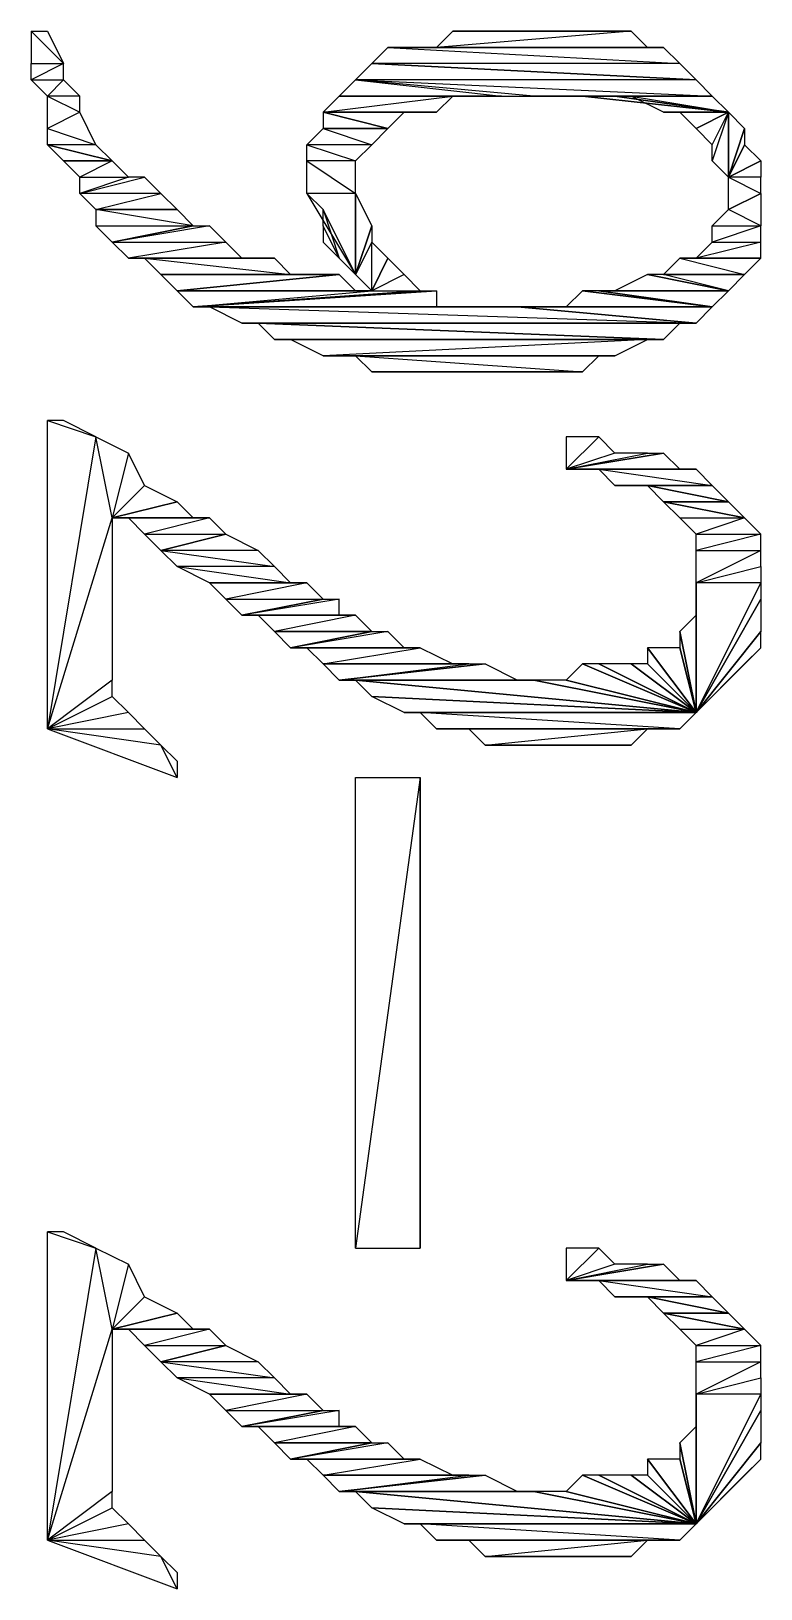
# Model space of a CAD drawing. Extents: x 0 to 7.8, y 0 to 11.
# Drawn here: x 1.1275 to 1.24, y 8.89 to 9.13 of the extents above; entities that cross this region are included whole.
import ezdxf

# ---------------------------------------------------------------- set-up
doc = ezdxf.new("R2010")
doc.units = 0
doc.header["$MEASUREMENT"] = 0
doc.linetypes.add('AUSGEZOGEN', pattern=[0])
doc.layers.get('0').update_dxf_attribs({"linetype": 'AUSGEZOGEN'})

msp = doc.modelspace()

# ---------------------------------------------------------------- linework, layer by layer
for points in [[(1.1275, 9.13), (1.1275, 9.125), (1.1275, 9.125), (1.1325, 9.125), (1.1275, 9.13)], [(1.1325, 9.125), (1.1275, 9.13), (1.1275, 9.13), (1.13, 9.13), (1.1325, 9.125), (1.1325, 9.125)], [(1.1925, 9.13), (1.22, 9.13), (1.22, 9.13), (1.19, 9.1275), (1.1925, 9.13)], [(1.22, 9.13), (1.19, 9.1275), (1.19, 9.1275), (1.2225, 9.1275), (1.22, 9.13)], [(1.195, 9.13), (1.215, 9.13), (1.215, 9.13), (1.1925, 9.13), (1.195, 9.13)], [(1.215, 9.13), (1.1925, 9.13), (1.1925, 9.13), (1.22, 9.13), (1.215, 9.13)], [(1.2, 9.13), (1.2125, 9.13), (1.2125, 9.13), (1.195, 9.13), (1.2, 9.13)], [(1.2125, 9.13), (1.195, 9.13), (1.195, 9.13), (1.215, 9.13), (1.2125, 9.13)], [(1.2025, 9.13), (1.21, 9.13), (1.21, 9.13), (1.2, 9.13), (1.2025, 9.13)], [(1.21, 9.13), (1.2, 9.13), (1.2, 9.13), (1.2125, 9.13), (1.21, 9.13)], [(1.205, 9.13), (1.2025, 9.13), (1.2025, 9.13), (1.21, 9.13), (1.205, 9.13)], [(1.1825, 9.1275), (1.2275, 9.125), (1.2275, 9.125), (1.18, 9.125), (1.1825, 9.1275)], [(1.1875, 9.1275), (1.225, 9.1275), (1.225, 9.1275), (1.1825, 9.1275), (1.1875, 9.1275)], [(1.225, 9.1275), (1.1825, 9.1275), (1.1825, 9.1275), (1.2275, 9.125), (1.225, 9.1275)], [(1.19, 9.1275), (1.2225, 9.1275), (1.2225, 9.1275), (1.1875, 9.1275), (1.19, 9.1275)], [(1.2225, 9.1275), (1.1875, 9.1275), (1.1875, 9.1275), (1.225, 9.1275), (1.2225, 9.1275)], [(1.1275, 9.125), (1.1325, 9.125), (1.1325, 9.125), (1.1275, 9.1225), (1.1275, 9.125)], [(1.1325, 9.125), (1.1275, 9.1225), (1.1275, 9.1225), (1.1325, 9.1225), (1.1325, 9.125)], [(1.18, 9.125), (1.23, 9.1225), (1.23, 9.1225), (1.1775, 9.1225), (1.18, 9.125)], [(1.18, 9.125), (1.18, 9.125), (1.18, 9.125), (1.23, 9.1225), (1.18, 9.125)], [(1.2275, 9.125), (1.18, 9.125), (1.18, 9.125), (1.23, 9.1225), (1.2275, 9.125), (1.2275, 9.125)], [(1.1275, 9.1225), (1.1325, 9.1225), (1.1325, 9.1225), (1.13, 9.12), (1.1275, 9.1225), (1.1275, 9.1225)], [(1.1325, 9.1225), (1.135, 9.12), (1.135, 9.12), (1.13, 9.12), (1.1325, 9.1225)], [(1.1775, 9.1225), (1.2, 9.12), (1.2, 9.12), (1.175, 9.12), (1.1775, 9.1225), (1.1775, 9.1225)], [(1.2325, 9.12), (1.205, 9.12), (1.205, 9.12), (1.1775, 9.1225), (1.2325, 9.12)], [(1.205, 9.12), (1.1775, 9.1225), (1.1775, 9.1225), (1.2, 9.12), (1.205, 9.12)], [(1.23, 9.1225), (1.1775, 9.1225), (1.1775, 9.1225), (1.2325, 9.12), (1.23, 9.1225), (1.23, 9.1225)], [(1.135, 9.12), (1.13, 9.12), (1.13, 9.12), (1.135, 9.1175), (1.135, 9.12)], [(1.13, 9.12), (1.135, 9.1175), (1.135, 9.1175), (1.13, 9.115), (1.13, 9.12), (1.13, 9.12)], [(1.19, 9.1175), (1.1725, 9.1175), (1.1725, 9.1175), (1.1925, 9.12), (1.19, 9.1175)], [(1.1725, 9.1175), (1.1925, 9.12), (1.1925, 9.12), (1.175, 9.12), (1.1725, 9.1175), (1.1725, 9.1175)], [(1.195, 9.12), (1.175, 9.12), (1.175, 9.12), (1.1925, 9.12), (1.195, 9.12), (1.195, 9.12)], [(1.2, 9.12), (1.195, 9.12), (1.195, 9.12), (1.175, 9.12), (1.2, 9.12), (1.2, 9.12)], [(1.205, 9.12), (1.21, 9.12), (1.21, 9.12), (1.2325, 9.12), (1.205, 9.12)], [(1.21, 9.12), (1.2325, 9.12), (1.2325, 9.12), (1.2125, 9.12), (1.21, 9.12)], [(1.2125, 9.12), (1.2175, 9.12), (1.2175, 9.12), (1.235, 9.1175), (1.2125, 9.12), (1.2125, 9.12)], [(1.2325, 9.12), (1.2125, 9.12), (1.2125, 9.12), (1.235, 9.1175), (1.2325, 9.12), (1.2325, 9.12)], [(1.2175, 9.12), (1.22, 9.12), (1.22, 9.12), (1.235, 9.1175), (1.2175, 9.12), (1.2175, 9.12)], [(1.22, 9.12), (1.235, 9.1175), (1.235, 9.1175), (1.225, 9.1175), (1.22, 9.12), (1.22, 9.12)], [(1.135, 9.1175), (1.13, 9.115), (1.13, 9.115), (1.1375, 9.1125), (1.135, 9.1175), (1.135, 9.1175)], [(1.1725, 9.1175), (1.1725, 9.115), (1.1725, 9.115), (1.1825, 9.115), (1.1725, 9.1175)], [(1.1875, 9.1175), (1.185, 9.1175), (1.185, 9.1175), (1.1725, 9.1175), (1.1875, 9.1175)], [(1.185, 9.1175), (1.1725, 9.1175), (1.1725, 9.1175), (1.1825, 9.115), (1.185, 9.1175), (1.185, 9.1175)], [(1.19, 9.1175), (1.1875, 9.1175), (1.1875, 9.1175), (1.1725, 9.1175), (1.19, 9.1175), (1.19, 9.1175)], [(1.225, 9.1175), (1.2275, 9.1175), (1.2275, 9.1175), (1.235, 9.1175), (1.225, 9.1175)], [(1.2275, 9.1175), (1.235, 9.1175), (1.235, 9.1175), (1.23, 9.115), (1.2275, 9.1175)], [(1.235, 9.1175), (1.23, 9.115), (1.23, 9.115), (1.23, 9.115), (1.235, 9.1175), (1.235, 9.1175)], [(1.23, 9.115), (1.2325, 9.1125), (1.2325, 9.1125), (1.235, 9.1175), (1.23, 9.115)], [(1.2325, 9.1125), (1.235, 9.1175), (1.235, 9.1175), (1.2325, 9.11), (1.2325, 9.1125)], [(1.235, 9.1175), (1.2325, 9.11), (1.2325, 9.11), (1.235, 9.1075), (1.235, 9.1175), (1.235, 9.1175)], [(1.235, 9.1175), (1.235, 9.1075), (1.235, 9.1075), (1.235, 9.1075), (1.235, 9.1175), (1.235, 9.1175)], [(1.235, 9.1175), (1.2375, 9.115), (1.2375, 9.115), (1.235, 9.1075), (1.235, 9.1175), (1.235, 9.1175)], [(1.13, 9.115), (1.1375, 9.1125), (1.1375, 9.1125), (1.13, 9.1125), (1.13, 9.115)], [(1.1725, 9.115), (1.18, 9.1125), (1.18, 9.1125), (1.17, 9.1125), (1.1725, 9.115)], [(1.1725, 9.115), (1.1825, 9.115), (1.1825, 9.115), (1.1825, 9.115), (1.1725, 9.115)], [(1.1825, 9.115), (1.1825, 9.115), (1.1825, 9.115), (1.1725, 9.115), (1.1825, 9.115)], [(1.1825, 9.115), (1.1725, 9.115), (1.1725, 9.115), (1.18, 9.1125), (1.1825, 9.115)], [(1.2375, 9.115), (1.2375, 9.1125), (1.2375, 9.1125), (1.235, 9.1075), (1.2375, 9.115), (1.2375, 9.115)], [(1.13, 9.1125), (1.1325, 9.11), (1.1325, 9.11), (1.14, 9.11), (1.13, 9.1125)], [(1.1375, 9.1125), (1.13, 9.1125), (1.13, 9.1125), (1.14, 9.11), (1.1375, 9.1125), (1.1375, 9.1125)], [(1.18, 9.1125), (1.17, 9.1125), (1.17, 9.1125), (1.1775, 9.11), (1.18, 9.1125)], [(1.17, 9.1125), (1.1775, 9.11), (1.1775, 9.11), (1.17, 9.11), (1.17, 9.1125)], [(1.2375, 9.1125), (1.24, 9.11), (1.24, 9.11), (1.235, 9.1075), (1.2375, 9.1125), (1.2375, 9.1125)], [(1.1325, 9.11), (1.14, 9.11), (1.14, 9.11), (1.135, 9.1075), (1.1325, 9.11)], [(1.1325, 9.11), (1.14, 9.11), (1.14, 9.11), (1.14, 9.11), (1.1325, 9.11), (1.1325, 9.11)], [(1.14, 9.11), (1.135, 9.1075), (1.135, 9.1075), (1.1425, 9.1075), (1.14, 9.11)], [(1.1775, 9.11), (1.17, 9.11), (1.17, 9.11), (1.1775, 9.105), (1.1775, 9.11)], [(1.17, 9.11), (1.1775, 9.105), (1.1775, 9.105), (1.17, 9.105), (1.17, 9.11)], [(1.24, 9.1075), (1.235, 9.1075), (1.235, 9.1075), (1.24, 9.11), (1.24, 9.1075)], [(1.235, 9.1075), (1.24, 9.11), (1.24, 9.11), (1.24, 9.11), (1.235, 9.1075), (1.235, 9.1075)], [(1.1475, 9.105), (1.135, 9.105), (1.135, 9.105), (1.145, 9.1075), (1.1475, 9.105)], [(1.135, 9.105), (1.145, 9.1075), (1.145, 9.1075), (1.1425, 9.1075), (1.135, 9.105), (1.135, 9.105)], [(1.135, 9.1075), (1.1425, 9.1075), (1.1425, 9.1075), (1.135, 9.105), (1.135, 9.1075), (1.135, 9.1075)], [(1.24, 9.1075), (1.235, 9.1075), (1.235, 9.1075), (1.24, 9.105), (1.24, 9.1075)], [(1.235, 9.1075), (1.24, 9.105), (1.24, 9.105), (1.235, 9.1025), (1.235, 9.1075), (1.235, 9.1075)], [(1.1375, 9.1025), (1.1475, 9.105), (1.1475, 9.105), (1.135, 9.105), (1.1375, 9.1025)], [(1.15, 9.1025), (1.1375, 9.1025), (1.1375, 9.1025), (1.1475, 9.105), (1.15, 9.1025)], [(1.1775, 9.0925), (1.1725, 9.1025), (1.1725, 9.1025), (1.17, 9.105), (1.1775, 9.0925), (1.1775, 9.0925)], [(1.1775, 9.105), (1.17, 9.105), (1.17, 9.105), (1.1775, 9.0925), (1.1775, 9.105), (1.1775, 9.105)], [(1.18, 9.1), (1.1775, 9.0925), (1.1775, 9.0925), (1.1775, 9.105), (1.18, 9.1)], [(1.1775, 9.0925), (1.1775, 9.105), (1.1775, 9.105), (1.1775, 9.105), (1.1775, 9.0925), (1.1775, 9.0925)], [(1.24, 9.1), (1.235, 9.1025), (1.235, 9.1025), (1.24, 9.105), (1.24, 9.1), (1.24, 9.1)], [(1.1375, 9.1), (1.1525, 9.1), (1.1525, 9.1), (1.1375, 9.1025), (1.1375, 9.1)], [(1.1525, 9.1), (1.1375, 9.1025), (1.1375, 9.1025), (1.15, 9.1025), (1.1525, 9.1), (1.1525, 9.1)], [(1.175, 9.095), (1.1725, 9.1), (1.1725, 9.1), (1.1725, 9.1025), (1.175, 9.095), (1.175, 9.095)], [(1.175, 9.095), (1.1775, 9.0925), (1.1775, 9.0925), (1.1725, 9.1025), (1.175, 9.095)], [(1.2325, 9.1), (1.24, 9.1), (1.24, 9.1), (1.235, 9.1025), (1.2325, 9.1)], [(1.1375, 9.1), (1.1525, 9.1), (1.1525, 9.1), (1.14, 9.0975), (1.1375, 9.1), (1.1375, 9.1)], [(1.1525, 9.1), (1.155, 9.1), (1.155, 9.1), (1.14, 9.0975), (1.1525, 9.1)], [(1.155, 9.1), (1.14, 9.0975), (1.14, 9.0975), (1.1575, 9.0975), (1.155, 9.1), (1.155, 9.1)], [(1.1725, 9.0975), (1.175, 9.095), (1.175, 9.095), (1.1725, 9.1), (1.1725, 9.0975)], [(1.18, 9.1), (1.18, 9.0975), (1.18, 9.0975), (1.1775, 9.0925), (1.18, 9.1)], [(1.2325, 9.1), (1.24, 9.1), (1.24, 9.1), (1.2325, 9.0975), (1.2325, 9.1)], [(1.24, 9.1), (1.2325, 9.0975), (1.2325, 9.0975), (1.24, 9.0975), (1.24, 9.1), (1.24, 9.1)], [(1.14, 9.0975), (1.1575, 9.0975), (1.1575, 9.0975), (1.1425, 9.095), (1.14, 9.0975), (1.14, 9.0975)], [(1.1575, 9.0975), (1.1425, 9.095), (1.1425, 9.095), (1.16, 9.095), (1.1575, 9.0975), (1.1575, 9.0975)], [(1.18, 9.0975), (1.1775, 9.0925), (1.1775, 9.0925), (1.18, 9.09), (1.18, 9.0975), (1.18, 9.0975)], [(1.18, 9.0975), (1.1825, 9.095), (1.1825, 9.095), (1.18, 9.09), (1.18, 9.0975), (1.18, 9.0975)], [(1.24, 9.0975), (1.23, 9.095), (1.23, 9.095), (1.24, 9.095), (1.24, 9.0975)], [(1.2325, 9.0975), (1.24, 9.0975), (1.24, 9.0975), (1.23, 9.095), (1.2325, 9.0975), (1.2325, 9.0975)], [(1.145, 9.095), (1.16, 9.095), (1.16, 9.095), (1.1425, 9.095), (1.145, 9.095), (1.145, 9.095)], [(1.145, 9.095), (1.1675, 9.0925), (1.1675, 9.0925), (1.1475, 9.0925), (1.145, 9.095), (1.145, 9.095)], [(1.1625, 9.095), (1.165, 9.095), (1.165, 9.095), (1.145, 9.095), (1.1625, 9.095)], [(1.165, 9.095), (1.145, 9.095), (1.145, 9.095), (1.1675, 9.0925), (1.165, 9.095), (1.165, 9.095)], [(1.1625, 9.095), (1.145, 9.095), (1.145, 9.095), (1.16, 9.095), (1.1625, 9.095)], [(1.1825, 9.095), (1.185, 9.0925), (1.185, 9.0925), (1.18, 9.09), (1.1825, 9.095), (1.1825, 9.095)], [(1.1825, 9.095), (1.1825, 9.095), (1.1825, 9.095), (1.18, 9.09), (1.1825, 9.095), (1.1825, 9.095)], [(1.2275, 9.095), (1.2375, 9.0925), (1.2375, 9.0925), (1.225, 9.0925), (1.2275, 9.095), (1.2275, 9.095)], [(1.24, 9.095), (1.2275, 9.095), (1.2275, 9.095), (1.2375, 9.0925), (1.24, 9.095), (1.24, 9.095)], [(1.23, 9.095), (1.24, 9.095), (1.24, 9.095), (1.2275, 9.095), (1.23, 9.095), (1.23, 9.095)], [(1.1725, 9.0925), (1.1475, 9.0925), (1.1475, 9.0925), (1.175, 9.0925), (1.1725, 9.0925)], [(1.1475, 9.0925), (1.175, 9.0925), (1.175, 9.0925), (1.15, 9.09), (1.1475, 9.0925), (1.1475, 9.0925)], [(1.1675, 9.0925), (1.1725, 9.0925), (1.1725, 9.0925), (1.1475, 9.0925), (1.1675, 9.0925), (1.1675, 9.0925)], [(1.175, 9.0925), (1.1775, 9.09), (1.1775, 9.09), (1.15, 9.09), (1.175, 9.0925), (1.175, 9.0925)], [(1.185, 9.0925), (1.18, 9.09), (1.18, 9.09), (1.1875, 9.09), (1.185, 9.0925), (1.185, 9.0925)], [(1.2225, 9.0925), (1.2175, 9.09), (1.2175, 9.09), (1.235, 9.09), (1.2225, 9.0925), (1.2225, 9.0925)], [(1.2225, 9.0925), (1.235, 9.09), (1.235, 9.09), (1.225, 9.0925), (1.2225, 9.0925)], [(1.235, 9.09), (1.225, 9.0925), (1.225, 9.0925), (1.2375, 9.0925), (1.235, 9.09), (1.235, 9.09)], [(1.1525, 9.0875), (1.18, 9.09), (1.18, 9.09), (1.15, 9.09), (1.1525, 9.0875), (1.1525, 9.0875)], [(1.1775, 9.09), (1.15, 9.09), (1.15, 9.09), (1.18, 9.09), (1.1775, 9.09), (1.1775, 9.09)], [(1.19, 9.09), (1.19, 9.0875), (1.19, 9.0875), (1.1525, 9.0875), (1.19, 9.09), (1.19, 9.09)], [(1.1875, 9.09), (1.19, 9.09), (1.19, 9.09), (1.1525, 9.0875), (1.1875, 9.09), (1.1875, 9.09)], [(1.1875, 9.09), (1.1525, 9.0875), (1.1525, 9.0875), (1.18, 9.09), (1.1875, 9.09)], [(1.2125, 9.09), (1.21, 9.0875), (1.21, 9.0875), (1.2325, 9.0875), (1.2125, 9.09), (1.2125, 9.09)], [(1.215, 9.09), (1.2125, 9.09), (1.2125, 9.09), (1.2325, 9.0875), (1.215, 9.09), (1.215, 9.09)], [(1.235, 9.09), (1.215, 9.09), (1.215, 9.09), (1.2325, 9.0875), (1.235, 9.09), (1.235, 9.09)], [(1.2175, 9.09), (1.235, 9.09), (1.235, 9.09), (1.215, 9.09), (1.2175, 9.09), (1.2175, 9.09)], [(1.155, 9.0875), (1.195, 9.0875), (1.195, 9.0875), (1.1525, 9.0875), (1.155, 9.0875)], [(1.195, 9.0875), (1.1525, 9.0875), (1.1525, 9.0875), (1.19, 9.0875), (1.195, 9.0875), (1.195, 9.0875)], [(1.2025, 9.0875), (1.2025, 9.0875), (1.2025, 9.0875), (1.155, 9.0875), (1.2025, 9.0875)], [(1.2025, 9.0875), (1.155, 9.0875), (1.155, 9.0875), (1.23, 9.085), (1.2025, 9.0875)], [(1.155, 9.0875), (1.23, 9.085), (1.23, 9.085), (1.16, 9.085), (1.155, 9.0875)], [(1.1975, 9.0875), (1.2025, 9.0875), (1.2025, 9.0875), (1.155, 9.0875), (1.1975, 9.0875), (1.1975, 9.0875)], [(1.1975, 9.0875), (1.155, 9.0875), (1.155, 9.0875), (1.195, 9.0875), (1.1975, 9.0875)], [(1.205, 9.0875), (1.2325, 9.0875), (1.2325, 9.0875), (1.2025, 9.0875), (1.205, 9.0875)], [(1.2325, 9.0875), (1.2025, 9.0875), (1.2025, 9.0875), (1.23, 9.085), (1.2325, 9.0875), (1.2325, 9.0875)], [(1.21, 9.0875), (1.205, 9.0875), (1.205, 9.0875), (1.2325, 9.0875), (1.21, 9.0875), (1.21, 9.0875)], [(1.23, 9.085), (1.16, 9.085), (1.16, 9.085), (1.2275, 9.085), (1.23, 9.085)], [(1.16, 9.085), (1.2275, 9.085), (1.2275, 9.085), (1.1625, 9.085), (1.16, 9.085)], [(1.1625, 9.085), (1.165, 9.0825), (1.165, 9.0825), (1.225, 9.0825), (1.1625, 9.085)], [(1.2275, 9.085), (1.1625, 9.085), (1.1625, 9.085), (1.225, 9.0825), (1.2275, 9.085), (1.2275, 9.085)], [(1.165, 9.0825), (1.225, 9.0825), (1.225, 9.0825), (1.1675, 9.0825), (1.165, 9.0825)], [(1.225, 9.0825), (1.1675, 9.0825), (1.1675, 9.0825), (1.2225, 9.0825), (1.225, 9.0825)], [(1.1675, 9.0825), (1.2225, 9.0825), (1.2225, 9.0825), (1.1725, 9.08), (1.1675, 9.0825)], [(1.2225, 9.0825), (1.1725, 9.08), (1.1725, 9.08), (1.2175, 9.08), (1.2225, 9.0825)], [(1.1725, 9.08), (1.2175, 9.08), (1.2175, 9.08), (1.175, 9.08), (1.1725, 9.08)], [(1.2175, 9.08), (1.175, 9.08), (1.175, 9.08), (1.215, 9.08), (1.2175, 9.08)], [(1.175, 9.08), (1.215, 9.08), (1.215, 9.08), (1.1775, 9.08), (1.175, 9.08)], [(1.215, 9.08), (1.1775, 9.08), (1.1775, 9.08), (1.2125, 9.0775), (1.215, 9.08)], [(1.1775, 9.08), (1.2125, 9.0775), (1.2125, 9.0775), (1.18, 9.0775), (1.1775, 9.08)], [(1.21, 9.0775), (1.185, 9.0775), (1.185, 9.0775), (1.18, 9.0775), (1.21, 9.0775), (1.21, 9.0775)], [(1.2125, 9.0775), (1.18, 9.0775), (1.18, 9.0775), (1.21, 9.0775), (1.2125, 9.0775), (1.2125, 9.0775)], [(1.1875, 9.0775), (1.21, 9.0775), (1.21, 9.0775), (1.185, 9.0775), (1.1875, 9.0775)], [(1.19, 9.0775), (1.205, 9.0775), (1.205, 9.0775), (1.1875, 9.0775), (1.19, 9.0775)], [(1.205, 9.0775), (1.1875, 9.0775), (1.1875, 9.0775), (1.21, 9.0775), (1.205, 9.0775)], [(1.195, 9.0775), (1.2025, 9.0775), (1.2025, 9.0775), (1.19, 9.0775), (1.195, 9.0775)], [(1.2025, 9.0775), (1.19, 9.0775), (1.19, 9.0775), (1.205, 9.0775), (1.2025, 9.0775)], [(1.1975, 9.0775), (1.1975, 9.0775), (1.1975, 9.0775), (1.195, 9.0775), (1.1975, 9.0775)], [(1.1975, 9.0775), (1.195, 9.0775), (1.195, 9.0775), (1.2025, 9.0775), (1.1975, 9.0775)], [(1.1325, 9.07), (1.13, 9.07), (1.13, 9.07), (1.1375, 9.0675), (1.1325, 9.07)], [(1.13, 9.07), (1.1375, 9.0675), (1.1375, 9.0675), (1.13, 9.0225), (1.13, 9.07), (1.13, 9.07)], [(1.13, 9.0225), (1.14, 9.055), (1.14, 9.055), (1.1375, 9.0675), (1.13, 9.0225), (1.13, 9.0225)], [(1.1375, 9.0675), (1.1425, 9.065), (1.1425, 9.065), (1.14, 9.055), (1.1375, 9.0675), (1.1375, 9.0675)], [(1.2175, 9.065), (1.21, 9.0625), (1.21, 9.0625), (1.215, 9.0675), (1.2175, 9.065)], [(1.21, 9.0625), (1.215, 9.0675), (1.215, 9.0675), (1.21, 9.0675), (1.21, 9.0625), (1.21, 9.0625)], [(1.14, 9.055), (1.145, 9.06), (1.145, 9.06), (1.1425, 9.065), (1.14, 9.055), (1.14, 9.055)], [(1.225, 9.065), (1.2275, 9.0625), (1.2275, 9.0625), (1.21, 9.0625), (1.225, 9.065)], [(1.225, 9.065), (1.21, 9.0625), (1.21, 9.0625), (1.2225, 9.065), (1.225, 9.065)], [(1.21, 9.0625), (1.2225, 9.065), (1.2225, 9.065), (1.2175, 9.065), (1.21, 9.0625), (1.21, 9.0625)], [(1.21, 9.0625), (1.2125, 9.0625), (1.2125, 9.0625), (1.23, 9.0625), (1.21, 9.0625)], [(1.2275, 9.0625), (1.21, 9.0625), (1.21, 9.0625), (1.23, 9.0625), (1.2275, 9.0625), (1.2275, 9.0625)], [(1.2125, 9.0625), (1.23, 9.0625), (1.23, 9.0625), (1.215, 9.0625), (1.2125, 9.0625)], [(1.23, 9.0625), (1.215, 9.0625), (1.215, 9.0625), (1.2325, 9.06), (1.23, 9.0625)], [(1.215, 9.0625), (1.2325, 9.06), (1.2325, 9.06), (1.2175, 9.06), (1.215, 9.0625)], [(1.15, 9.0575), (1.14, 9.055), (1.14, 9.055), (1.145, 9.06), (1.15, 9.0575)], [(1.2325, 9.06), (1.2175, 9.06), (1.2175, 9.06), (1.2325, 9.06), (1.2325, 9.06)], [(1.2175, 9.06), (1.2325, 9.06), (1.2325, 9.06), (1.2225, 9.06), (1.2175, 9.06)], [(1.2225, 9.06), (1.225, 9.0575), (1.225, 9.0575), (1.235, 9.0575), (1.2225, 9.06)], [(1.2325, 9.06), (1.2225, 9.06), (1.2225, 9.06), (1.235, 9.0575), (1.2325, 9.06), (1.2325, 9.06)], [(1.15, 9.0575), (1.1525, 9.055), (1.1525, 9.055), (1.14, 9.055), (1.15, 9.0575)], [(1.225, 9.0575), (1.2275, 9.055), (1.2275, 9.055), (1.2375, 9.055), (1.225, 9.0575)], [(1.225, 9.0575), (1.235, 9.0575), (1.235, 9.0575), (1.225, 9.0575), (1.225, 9.0575)], [(1.235, 9.0575), (1.225, 9.0575), (1.225, 9.0575), (1.2375, 9.055), (1.235, 9.0575), (1.235, 9.0575)], [(1.14, 9.03), (1.13, 9.0225), (1.13, 9.0225), (1.14, 9.055), (1.14, 9.03)], [(1.14, 9.055), (1.1425, 9.055), (1.1425, 9.055), (1.155, 9.055), (1.14, 9.055)], [(1.1525, 9.055), (1.14, 9.055), (1.14, 9.055), (1.155, 9.055), (1.1525, 9.055), (1.1525, 9.055)], [(1.1425, 9.055), (1.155, 9.055), (1.155, 9.055), (1.145, 9.0525), (1.1425, 9.055)], [(1.155, 9.055), (1.145, 9.0525), (1.145, 9.0525), (1.1575, 9.0525), (1.155, 9.055)], [(1.2275, 9.055), (1.2375, 9.055), (1.2375, 9.055), (1.23, 9.0525), (1.2275, 9.055)], [(1.2375, 9.055), (1.23, 9.0525), (1.23, 9.0525), (1.24, 9.0525), (1.2375, 9.055)], [(1.145, 9.0525), (1.1575, 9.0525), (1.1575, 9.0525), (1.1475, 9.05), (1.145, 9.0525), (1.145, 9.0525)], [(1.1575, 9.0525), (1.1625, 9.05), (1.1625, 9.05), (1.1475, 9.05), (1.1575, 9.0525)], [(1.23, 9.0525), (1.24, 9.0525), (1.24, 9.0525), (1.23, 9.05), (1.23, 9.0525)], [(1.24, 9.0525), (1.23, 9.05), (1.23, 9.05), (1.24, 9.05), (1.24, 9.0525)], [(1.1625, 9.05), (1.1475, 9.05), (1.1475, 9.05), (1.165, 9.0475), (1.1625, 9.05)], [(1.1475, 9.05), (1.165, 9.0475), (1.165, 9.0475), (1.15, 9.0475), (1.1475, 9.05)], [(1.23, 9.045), (1.24, 9.0475), (1.24, 9.0475), (1.24, 9.05), (1.23, 9.045), (1.23, 9.045)], [(1.23, 9.05), (1.24, 9.05), (1.24, 9.05), (1.23, 9.045), (1.23, 9.05), (1.23, 9.05)], [(1.165, 9.0475), (1.15, 9.0475), (1.15, 9.0475), (1.1675, 9.045), (1.165, 9.0475)], [(1.15, 9.0475), (1.1675, 9.045), (1.1675, 9.045), (1.155, 9.045), (1.15, 9.0475)], [(1.24, 9.045), (1.23, 9.045), (1.23, 9.045), (1.24, 9.0475), (1.24, 9.045)], [(1.155, 9.045), (1.17, 9.045), (1.17, 9.045), (1.1575, 9.0425), (1.155, 9.045)], [(1.1675, 9.045), (1.155, 9.045), (1.155, 9.045), (1.17, 9.045), (1.1675, 9.045), (1.1675, 9.045)], [(1.17, 9.045), (1.1575, 9.0425), (1.1575, 9.0425), (1.1725, 9.0425), (1.17, 9.045), (1.17, 9.045)], [(1.23, 9.045), (1.23, 9.0425), (1.23, 9.0425), (1.23, 9.025), (1.23, 9.045), (1.23, 9.045)], [(1.24, 9.0425), (1.23, 9.025), (1.23, 9.025), (1.24, 9.045), (1.24, 9.0425)], [(1.23, 9.025), (1.24, 9.045), (1.24, 9.045), (1.23, 9.045), (1.23, 9.025)], [(1.1575, 9.0425), (1.1725, 9.0425), (1.1725, 9.0425), (1.16, 9.04), (1.1575, 9.0425), (1.1575, 9.0425)], [(1.1725, 9.0425), (1.175, 9.0425), (1.175, 9.0425), (1.16, 9.04), (1.1725, 9.0425)], [(1.175, 9.0425), (1.16, 9.04), (1.16, 9.04), (1.175, 9.04), (1.175, 9.0425)], [(1.23, 9.0425), (1.23, 9.04), (1.23, 9.04), (1.23, 9.025), (1.23, 9.0425), (1.23, 9.0425)], [(1.24, 9.0425), (1.24, 9.0375), (1.24, 9.0375), (1.23, 9.025), (1.24, 9.0425)], [(1.16, 9.04), (1.175, 9.04), (1.175, 9.04), (1.1625, 9.04), (1.16, 9.04), (1.16, 9.04)], [(1.175, 9.04), (1.1625, 9.04), (1.1625, 9.04), (1.1775, 9.04), (1.175, 9.04)], [(1.1625, 9.04), (1.1775, 9.04), (1.1775, 9.04), (1.165, 9.0375), (1.1625, 9.04)], [(1.1775, 9.04), (1.165, 9.0375), (1.165, 9.0375), (1.18, 9.0375), (1.1775, 9.04)], [(1.23, 9.04), (1.2275, 9.0375), (1.2275, 9.0375), (1.23, 9.025), (1.23, 9.04), (1.23, 9.04)], [(1.165, 9.0375), (1.18, 9.0375), (1.18, 9.0375), (1.1675, 9.035), (1.165, 9.0375), (1.165, 9.0375)], [(1.165, 9.0375), (1.18, 9.0375), (1.18, 9.0375), (1.18, 9.0375), (1.165, 9.0375), (1.165, 9.0375)], [(1.18, 9.0375), (1.1825, 9.0375), (1.1825, 9.0375), (1.1675, 9.035), (1.18, 9.0375)], [(1.1825, 9.0375), (1.1675, 9.035), (1.1675, 9.035), (1.185, 9.035), (1.1825, 9.0375), (1.1825, 9.0375)], [(1.2275, 9.0375), (1.2275, 9.035), (1.2275, 9.035), (1.23, 9.025), (1.2275, 9.0375), (1.2275, 9.0375)], [(1.23, 9.025), (1.24, 9.035), (1.24, 9.035), (1.24, 9.0375), (1.23, 9.025), (1.23, 9.025)], [(1.24, 9.0375), (1.23, 9.025), (1.23, 9.025), (1.24, 9.0375), (1.24, 9.0375), (1.24, 9.0375)], [(1.1675, 9.035), (1.185, 9.035), (1.185, 9.035), (1.17, 9.035), (1.1675, 9.035)], [(1.1725, 9.0325), (1.1875, 9.035), (1.1875, 9.035), (1.17, 9.035), (1.1725, 9.0325), (1.1725, 9.0325)], [(1.185, 9.035), (1.17, 9.035), (1.17, 9.035), (1.1875, 9.035), (1.185, 9.035), (1.185, 9.035)], [(1.1925, 9.0325), (1.1725, 9.0325), (1.1725, 9.0325), (1.1875, 9.035), (1.1925, 9.0325)], [(1.2225, 9.035), (1.2225, 9.0325), (1.2225, 9.0325), (1.23, 9.025), (1.2225, 9.035), (1.2225, 9.035)], [(1.2275, 9.035), (1.2225, 9.035), (1.2225, 9.035), (1.23, 9.025), (1.2275, 9.035), (1.2275, 9.035)], [(1.2375, 9.0325), (1.23, 9.025), (1.23, 9.025), (1.24, 9.035), (1.2375, 9.0325)], [(1.175, 9.03), (1.195, 9.0325), (1.195, 9.0325), (1.1725, 9.0325), (1.175, 9.03), (1.175, 9.03)], [(1.1925, 9.0325), (1.1725, 9.0325), (1.1725, 9.0325), (1.195, 9.0325), (1.1925, 9.0325), (1.1925, 9.0325)], [(1.1975, 9.0325), (1.2025, 9.03), (1.2025, 9.03), (1.175, 9.03), (1.1975, 9.0325), (1.1975, 9.0325)], [(1.1975, 9.0325), (1.175, 9.03), (1.175, 9.03), (1.195, 9.0325), (1.1975, 9.0325)], [(1.2125, 9.0325), (1.21, 9.03), (1.21, 9.03), (1.23, 9.025), (1.2125, 9.0325), (1.2125, 9.0325)], [(1.215, 9.0325), (1.2125, 9.0325), (1.2125, 9.0325), (1.23, 9.025), (1.215, 9.0325), (1.215, 9.0325)], [(1.22, 9.0325), (1.215, 9.0325), (1.215, 9.0325), (1.23, 9.025), (1.22, 9.0325), (1.22, 9.0325)], [(1.2225, 9.0325), (1.22, 9.0325), (1.22, 9.0325), (1.23, 9.025), (1.2225, 9.0325), (1.2225, 9.0325)], [(1.23, 9.025), (1.235, 9.03), (1.235, 9.03), (1.2375, 9.0325), (1.23, 9.025), (1.23, 9.025)], [(1.13, 9.0225), (1.14, 9.0275), (1.14, 9.0275), (1.14, 9.03), (1.13, 9.0225), (1.13, 9.0225)], [(1.175, 9.03), (1.205, 9.03), (1.205, 9.03), (1.1775, 9.03), (1.175, 9.03), (1.175, 9.03)], [(1.2025, 9.03), (1.175, 9.03), (1.175, 9.03), (1.205, 9.03), (1.2025, 9.03), (1.2025, 9.03)], [(1.1775, 9.03), (1.18, 9.0275), (1.18, 9.0275), (1.23, 9.025), (1.1775, 9.03)], [(1.205, 9.03), (1.205, 9.03), (1.205, 9.03), (1.1775, 9.03), (1.205, 9.03)], [(1.205, 9.03), (1.1775, 9.03), (1.1775, 9.03), (1.23, 9.025), (1.205, 9.03), (1.205, 9.03)], [(1.21, 9.03), (1.205, 9.03), (1.205, 9.03), (1.23, 9.025), (1.21, 9.03), (1.21, 9.03)], [(1.2325, 9.0275), (1.23, 9.025), (1.23, 9.025), (1.235, 9.03), (1.2325, 9.0275)], [(1.1425, 9.025), (1.13, 9.0225), (1.13, 9.0225), (1.14, 9.0275), (1.1425, 9.025)], [(1.23, 9.025), (1.185, 9.025), (1.185, 9.025), (1.18, 9.0275), (1.23, 9.025), (1.23, 9.025)], [(1.18, 9.0275), (1.23, 9.025), (1.23, 9.025), (1.18, 9.0275), (1.18, 9.0275), (1.18, 9.0275)], [(1.13, 9.0225), (1.145, 9.0225), (1.145, 9.0225), (1.1425, 9.025), (1.13, 9.0225), (1.13, 9.0225)], [(1.1875, 9.025), (1.23, 9.025), (1.23, 9.025), (1.185, 9.025), (1.1875, 9.025)], [(1.19, 9.0225), (1.2275, 9.0225), (1.2275, 9.0225), (1.1875, 9.025), (1.19, 9.0225)], [(1.2275, 9.0225), (1.1875, 9.025), (1.1875, 9.025), (1.23, 9.025), (1.2275, 9.0225)], [(1.15, 9.015), (1.1475, 9.02), (1.1475, 9.02), (1.13, 9.0225), (1.15, 9.015)], [(1.1475, 9.02), (1.13, 9.0225), (1.13, 9.0225), (1.145, 9.0225), (1.1475, 9.02)], [(1.195, 9.0225), (1.225, 9.0225), (1.225, 9.0225), (1.19, 9.0225), (1.195, 9.0225)], [(1.225, 9.0225), (1.19, 9.0225), (1.19, 9.0225), (1.2275, 9.0225), (1.225, 9.0225)], [(1.1975, 9.02), (1.2225, 9.0225), (1.2225, 9.0225), (1.195, 9.0225), (1.1975, 9.02)], [(1.2225, 9.0225), (1.195, 9.0225), (1.195, 9.0225), (1.225, 9.0225), (1.2225, 9.0225)], [(1.22, 9.02), (1.1975, 9.02), (1.1975, 9.02), (1.2225, 9.0225), (1.22, 9.02)], [(1.15, 9.0175), (1.15, 9.015), (1.15, 9.015), (1.1475, 9.02), (1.15, 9.0175)], [(1.2, 9.02), (1.22, 9.02), (1.22, 9.02), (1.1975, 9.02), (1.2, 9.02)], [(1.2025, 9.02), (1.2175, 9.02), (1.2175, 9.02), (1.2, 9.02), (1.2025, 9.02)], [(1.2175, 9.02), (1.2, 9.02), (1.2, 9.02), (1.22, 9.02), (1.2175, 9.02)], [(1.205, 9.02), (1.2125, 9.02), (1.2125, 9.02), (1.2025, 9.02), (1.205, 9.02)], [(1.2125, 9.02), (1.2025, 9.02), (1.2025, 9.02), (1.2175, 9.02), (1.2125, 9.02)], [(1.21, 9.02), (1.21, 9.02), (1.21, 9.02), (1.205, 9.02), (1.21, 9.02)], [(1.21, 9.02), (1.205, 9.02), (1.205, 9.02), (1.2125, 9.02), (1.21, 9.02)], [(1.1875, 8.9425), (1.1875, 9.015), (1.1875, 9.015), (1.1775, 8.9425), (1.1875, 8.9425)], [(1.1875, 9.015), (1.1775, 8.9425), (1.1775, 8.9425), (1.1775, 9.015), (1.1875, 9.015), (1.1875, 9.015)], [(1.1875, 9.015), (1.1875, 8.9425), (1.1875, 8.9425), (1.1875, 9.015), (1.1875, 9.015)], [(1.1325, 8.945), (1.13, 8.945), (1.13, 8.945), (1.1375, 8.9425), (1.1325, 8.945)], [(1.13, 8.945), (1.1375, 8.9425), (1.1375, 8.9425), (1.13, 8.8975), (1.13, 8.945), (1.13, 8.945)], [(1.13, 8.8975), (1.14, 8.93), (1.14, 8.93), (1.1375, 8.9425), (1.13, 8.8975), (1.13, 8.8975)], [(1.1375, 8.9425), (1.1425, 8.94), (1.1425, 8.94), (1.14, 8.93), (1.1375, 8.9425), (1.1375, 8.9425)], [(1.2175, 8.94), (1.21, 8.9375), (1.21, 8.9375), (1.215, 8.9425), (1.2175, 8.94)], [(1.21, 8.9375), (1.215, 8.9425), (1.215, 8.9425), (1.21, 8.9425), (1.21, 8.9375), (1.21, 8.9375)], [(1.14, 8.93), (1.145, 8.935), (1.145, 8.935), (1.1425, 8.94), (1.14, 8.93), (1.14, 8.93)], [(1.225, 8.94), (1.2275, 8.9375), (1.2275, 8.9375), (1.21, 8.9375), (1.225, 8.94)], [(1.225, 8.94), (1.21, 8.9375), (1.21, 8.9375), (1.2225, 8.94), (1.225, 8.94)], [(1.21, 8.9375), (1.2225, 8.94), (1.2225, 8.94), (1.2175, 8.94), (1.21, 8.9375), (1.21, 8.9375)], [(1.21, 8.9375), (1.2125, 8.9375), (1.2125, 8.9375), (1.23, 8.9375), (1.21, 8.9375)], [(1.2275, 8.9375), (1.21, 8.9375), (1.21, 8.9375), (1.23, 8.9375), (1.2275, 8.9375), (1.2275, 8.9375)], [(1.2125, 8.9375), (1.23, 8.9375), (1.23, 8.9375), (1.215, 8.9375), (1.2125, 8.9375)], [(1.23, 8.9375), (1.215, 8.9375), (1.215, 8.9375), (1.2325, 8.935), (1.23, 8.9375)], [(1.215, 8.9375), (1.2325, 8.935), (1.2325, 8.935), (1.2175, 8.935), (1.215, 8.9375)], [(1.15, 8.9325), (1.14, 8.93), (1.14, 8.93), (1.145, 8.935), (1.15, 8.9325)], [(1.2325, 8.935), (1.2175, 8.935), (1.2175, 8.935), (1.2325, 8.935), (1.2325, 8.935)], [(1.2175, 8.935), (1.2325, 8.935), (1.2325, 8.935), (1.2225, 8.935), (1.2175, 8.935)], [(1.2225, 8.935), (1.225, 8.9325), (1.225, 8.9325), (1.235, 8.9325), (1.2225, 8.935)], [(1.2325, 8.935), (1.2225, 8.935), (1.2225, 8.935), (1.235, 8.9325), (1.2325, 8.935), (1.2325, 8.935)], [(1.15, 8.9325), (1.1525, 8.93), (1.1525, 8.93), (1.14, 8.93), (1.15, 8.9325)], [(1.225, 8.9325), (1.2275, 8.93), (1.2275, 8.93), (1.2375, 8.93), (1.225, 8.9325)], [(1.225, 8.9325), (1.235, 8.9325), (1.235, 8.9325), (1.225, 8.9325), (1.225, 8.9325)], [(1.235, 8.9325), (1.225, 8.9325), (1.225, 8.9325), (1.2375, 8.93), (1.235, 8.9325), (1.235, 8.9325)], [(1.14, 8.905), (1.13, 8.8975), (1.13, 8.8975), (1.14, 8.93), (1.14, 8.905)], [(1.14, 8.93), (1.1425, 8.93), (1.1425, 8.93), (1.155, 8.93), (1.14, 8.93)], [(1.1525, 8.93), (1.14, 8.93), (1.14, 8.93), (1.155, 8.93), (1.1525, 8.93), (1.1525, 8.93)], [(1.1425, 8.93), (1.155, 8.93), (1.155, 8.93), (1.145, 8.9275), (1.1425, 8.93)], [(1.155, 8.93), (1.145, 8.9275), (1.145, 8.9275), (1.1575, 8.9275), (1.155, 8.93)], [(1.2275, 8.93), (1.2375, 8.93), (1.2375, 8.93), (1.23, 8.9275), (1.2275, 8.93)], [(1.2375, 8.93), (1.23, 8.9275), (1.23, 8.9275), (1.24, 8.9275), (1.2375, 8.93)], [(1.145, 8.9275), (1.1575, 8.9275), (1.1575, 8.9275), (1.1475, 8.925), (1.145, 8.9275), (1.145, 8.9275)], [(1.1575, 8.9275), (1.1625, 8.925), (1.1625, 8.925), (1.1475, 8.925), (1.1575, 8.9275)], [(1.23, 8.9275), (1.24, 8.9275), (1.24, 8.9275), (1.23, 8.925), (1.23, 8.9275)], [(1.24, 8.9275), (1.23, 8.925), (1.23, 8.925), (1.24, 8.925), (1.24, 8.9275)], [(1.1625, 8.925), (1.1475, 8.925), (1.1475, 8.925), (1.165, 8.9225), (1.1625, 8.925)], [(1.1475, 8.925), (1.165, 8.9225), (1.165, 8.9225), (1.15, 8.9225), (1.1475, 8.925)], [(1.23, 8.92), (1.24, 8.9225), (1.24, 8.9225), (1.24, 8.925), (1.23, 8.92), (1.23, 8.92)], [(1.23, 8.925), (1.24, 8.925), (1.24, 8.925), (1.23, 8.92), (1.23, 8.925), (1.23, 8.925)], [(1.165, 8.9225), (1.15, 8.9225), (1.15, 8.9225), (1.1675, 8.92), (1.165, 8.9225)], [(1.15, 8.9225), (1.1675, 8.92), (1.1675, 8.92), (1.155, 8.92), (1.15, 8.9225)], [(1.24, 8.92), (1.23, 8.92), (1.23, 8.92), (1.24, 8.9225), (1.24, 8.92)], [(1.155, 8.92), (1.17, 8.92), (1.17, 8.92), (1.1575, 8.9175), (1.155, 8.92)], [(1.1675, 8.92), (1.155, 8.92), (1.155, 8.92), (1.17, 8.92), (1.1675, 8.92), (1.1675, 8.92)], [(1.17, 8.92), (1.1575, 8.9175), (1.1575, 8.9175), (1.1725, 8.9175), (1.17, 8.92), (1.17, 8.92)], [(1.23, 8.92), (1.23, 8.9175), (1.23, 8.9175), (1.23, 8.9), (1.23, 8.92), (1.23, 8.92)], [(1.24, 8.9175), (1.23, 8.9), (1.23, 8.9), (1.24, 8.92), (1.24, 8.9175)], [(1.23, 8.9), (1.24, 8.92), (1.24, 8.92), (1.23, 8.92), (1.23, 8.9)], [(1.1575, 8.9175), (1.1725, 8.9175), (1.1725, 8.9175), (1.16, 8.915), (1.1575, 8.9175), (1.1575, 8.9175)], [(1.1725, 8.9175), (1.175, 8.9175), (1.175, 8.9175), (1.16, 8.915), (1.1725, 8.9175)], [(1.175, 8.9175), (1.16, 8.915), (1.16, 8.915), (1.175, 8.915), (1.175, 8.9175)], [(1.23, 8.9175), (1.23, 8.915), (1.23, 8.915), (1.23, 8.9), (1.23, 8.9175), (1.23, 8.9175)], [(1.24, 8.9175), (1.24, 8.9125), (1.24, 8.9125), (1.23, 8.9), (1.24, 8.9175)], [(1.16, 8.915), (1.175, 8.915), (1.175, 8.915), (1.1625, 8.915), (1.16, 8.915), (1.16, 8.915)], [(1.175, 8.915), (1.1625, 8.915), (1.1625, 8.915), (1.1775, 8.915), (1.175, 8.915)], [(1.1625, 8.915), (1.1775, 8.915), (1.1775, 8.915), (1.165, 8.9125), (1.1625, 8.915)], [(1.1775, 8.915), (1.165, 8.9125), (1.165, 8.9125), (1.18, 8.9125), (1.1775, 8.915)], [(1.23, 8.915), (1.2275, 8.9125), (1.2275, 8.9125), (1.23, 8.9), (1.23, 8.915), (1.23, 8.915)], [(1.165, 8.9125), (1.18, 8.9125), (1.18, 8.9125), (1.1675, 8.91), (1.165, 8.9125), (1.165, 8.9125)], [(1.165, 8.9125), (1.18, 8.9125), (1.18, 8.9125), (1.18, 8.9125), (1.165, 8.9125), (1.165, 8.9125)], [(1.18, 8.9125), (1.1825, 8.9125), (1.1825, 8.9125), (1.1675, 8.91), (1.18, 8.9125)], [(1.1825, 8.9125), (1.1675, 8.91), (1.1675, 8.91), (1.185, 8.91), (1.1825, 8.9125), (1.1825, 8.9125)], [(1.2275, 8.9125), (1.2275, 8.91), (1.2275, 8.91), (1.23, 8.9), (1.2275, 8.9125), (1.2275, 8.9125)], [(1.23, 8.9), (1.24, 8.91), (1.24, 8.91), (1.24, 8.9125), (1.23, 8.9), (1.23, 8.9)], [(1.24, 8.9125), (1.23, 8.9), (1.23, 8.9), (1.24, 8.9125), (1.24, 8.9125), (1.24, 8.9125)], [(1.1675, 8.91), (1.185, 8.91), (1.185, 8.91), (1.17, 8.91), (1.1675, 8.91)], [(1.1725, 8.9075), (1.1875, 8.91), (1.1875, 8.91), (1.17, 8.91), (1.1725, 8.9075), (1.1725, 8.9075)], [(1.185, 8.91), (1.17, 8.91), (1.17, 8.91), (1.1875, 8.91), (1.185, 8.91), (1.185, 8.91)], [(1.1925, 8.9075), (1.1725, 8.9075), (1.1725, 8.9075), (1.1875, 8.91), (1.1925, 8.9075)], [(1.2225, 8.91), (1.2225, 8.9075), (1.2225, 8.9075), (1.23, 8.9), (1.2225, 8.91), (1.2225, 8.91)], [(1.2275, 8.91), (1.2225, 8.91), (1.2225, 8.91), (1.23, 8.9), (1.2275, 8.91), (1.2275, 8.91)], [(1.2375, 8.9075), (1.23, 8.9), (1.23, 8.9), (1.24, 8.91), (1.2375, 8.9075)], [(1.175, 8.905), (1.195, 8.9075), (1.195, 8.9075), (1.1725, 8.9075), (1.175, 8.905), (1.175, 8.905)], [(1.1925, 8.9075), (1.1725, 8.9075), (1.1725, 8.9075), (1.195, 8.9075), (1.1925, 8.9075), (1.1925, 8.9075)], [(1.1975, 8.9075), (1.2025, 8.905), (1.2025, 8.905), (1.175, 8.905), (1.1975, 8.9075), (1.1975, 8.9075)], [(1.1975, 8.9075), (1.175, 8.905), (1.175, 8.905), (1.195, 8.9075), (1.1975, 8.9075)], [(1.2125, 8.9075), (1.21, 8.905), (1.21, 8.905), (1.23, 8.9), (1.2125, 8.9075), (1.2125, 8.9075)], [(1.215, 8.9075), (1.2125, 8.9075), (1.2125, 8.9075), (1.23, 8.9), (1.215, 8.9075), (1.215, 8.9075)], [(1.22, 8.9075), (1.215, 8.9075), (1.215, 8.9075), (1.23, 8.9), (1.22, 8.9075), (1.22, 8.9075)], [(1.2225, 8.9075), (1.22, 8.9075), (1.22, 8.9075), (1.23, 8.9), (1.2225, 8.9075), (1.2225, 8.9075)], [(1.23, 8.9), (1.235, 8.905), (1.235, 8.905), (1.2375, 8.9075), (1.23, 8.9), (1.23, 8.9)], [(1.13, 8.8975), (1.14, 8.9025), (1.14, 8.9025), (1.14, 8.905), (1.13, 8.8975), (1.13, 8.8975)], [(1.175, 8.905), (1.205, 8.905), (1.205, 8.905), (1.1775, 8.905), (1.175, 8.905), (1.175, 8.905)], [(1.2025, 8.905), (1.175, 8.905), (1.175, 8.905), (1.205, 8.905), (1.2025, 8.905), (1.2025, 8.905)], [(1.1775, 8.905), (1.18, 8.9025), (1.18, 8.9025), (1.23, 8.9), (1.1775, 8.905)], [(1.205, 8.905), (1.205, 8.905), (1.205, 8.905), (1.1775, 8.905), (1.205, 8.905)], [(1.205, 8.905), (1.1775, 8.905), (1.1775, 8.905), (1.23, 8.9), (1.205, 8.905), (1.205, 8.905)], [(1.21, 8.905), (1.205, 8.905), (1.205, 8.905), (1.23, 8.9), (1.21, 8.905), (1.21, 8.905)], [(1.2325, 8.9025), (1.23, 8.9), (1.23, 8.9), (1.235, 8.905), (1.2325, 8.9025)], [(1.1425, 8.9), (1.13, 8.8975), (1.13, 8.8975), (1.14, 8.9025), (1.1425, 8.9)], [(1.23, 8.9), (1.185, 8.9), (1.185, 8.9), (1.18, 8.9025), (1.23, 8.9), (1.23, 8.9)], [(1.18, 8.9025), (1.23, 8.9), (1.23, 8.9), (1.18, 8.9025), (1.18, 8.9025), (1.18, 8.9025)], [(1.13, 8.8975), (1.145, 8.8975), (1.145, 8.8975), (1.1425, 8.9), (1.13, 8.8975), (1.13, 8.8975)], [(1.1875, 8.9), (1.23, 8.9), (1.23, 8.9), (1.185, 8.9), (1.1875, 8.9)], [(1.19, 8.8975), (1.2275, 8.8975), (1.2275, 8.8975), (1.1875, 8.9), (1.19, 8.8975)], [(1.2275, 8.8975), (1.1875, 8.9), (1.1875, 8.9), (1.23, 8.9), (1.2275, 8.8975)], [(1.15, 8.89), (1.1475, 8.895), (1.1475, 8.895), (1.13, 8.8975), (1.15, 8.89)], [(1.1475, 8.895), (1.13, 8.8975), (1.13, 8.8975), (1.145, 8.8975), (1.1475, 8.895)], [(1.195, 8.8975), (1.225, 8.8975), (1.225, 8.8975), (1.19, 8.8975), (1.195, 8.8975)], [(1.225, 8.8975), (1.19, 8.8975), (1.19, 8.8975), (1.2275, 8.8975), (1.225, 8.8975)], [(1.1975, 8.895), (1.2225, 8.8975), (1.2225, 8.8975), (1.195, 8.8975), (1.1975, 8.895)], [(1.2225, 8.8975), (1.195, 8.8975), (1.195, 8.8975), (1.225, 8.8975), (1.2225, 8.8975)], [(1.22, 8.895), (1.1975, 8.895), (1.1975, 8.895), (1.2225, 8.8975), (1.22, 8.895)], [(1.15, 8.8925), (1.15, 8.89), (1.15, 8.89), (1.1475, 8.895), (1.15, 8.8925)], [(1.2, 8.895), (1.22, 8.895), (1.22, 8.895), (1.1975, 8.895), (1.2, 8.895)], [(1.2025, 8.895), (1.2175, 8.895), (1.2175, 8.895), (1.2, 8.895), (1.2025, 8.895)], [(1.2175, 8.895), (1.2, 8.895), (1.2, 8.895), (1.22, 8.895), (1.2175, 8.895)], [(1.205, 8.895), (1.2125, 8.895), (1.2125, 8.895), (1.2025, 8.895), (1.205, 8.895)], [(1.2125, 8.895), (1.2025, 8.895), (1.2025, 8.895), (1.2175, 8.895), (1.2125, 8.895)], [(1.21, 8.895), (1.21, 8.895), (1.21, 8.895), (1.205, 8.895), (1.21, 8.895)], [(1.21, 8.895), (1.205, 8.895), (1.205, 8.895), (1.2125, 8.895), (1.21, 8.895)]]:
    msp.add_lwpolyline(points)

doc.saveas('drawing.dxf')
